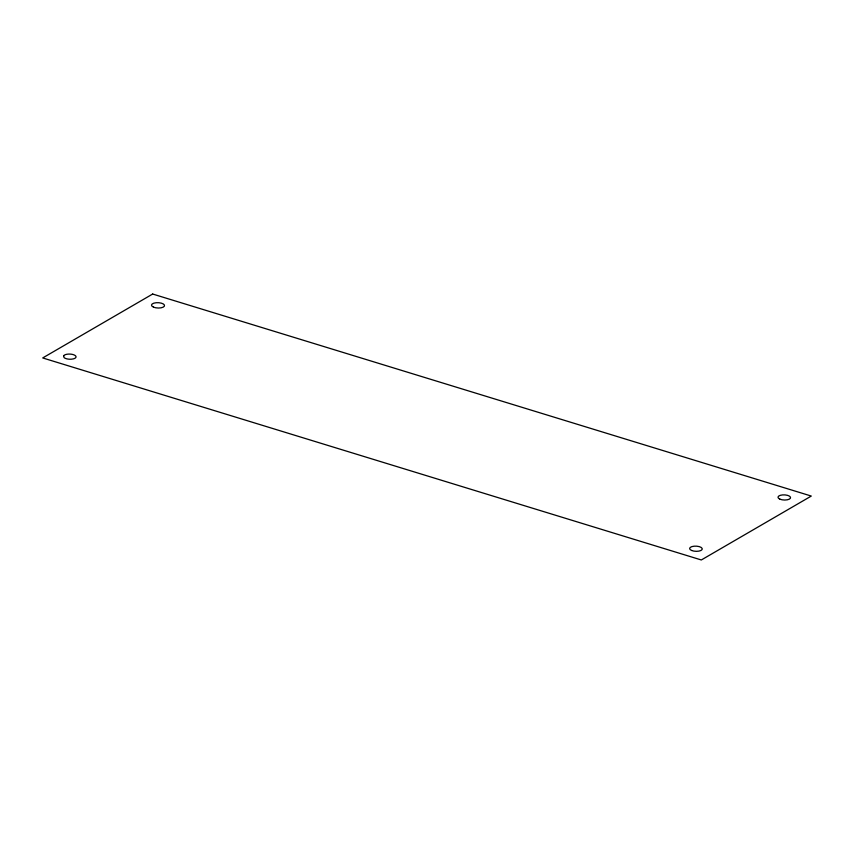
<?xml version="1.0" encoding="UTF-8"?>
<svg xmlns="http://www.w3.org/2000/svg" width="854" height="854" viewBox="0 0 854 854"><rect width="100%" height="100%" fill="white"/><g stroke="black" fill="none" stroke-linecap="round" stroke-linejoin="round"><path stroke-width="1.28" d="M63.623 355.84L64.082 357.612A6.309 2.583 2.2 0 0 71.501 359.192L73.465 358.861A6.309 2.583 2.2 0 0 75.792 356.129A6.309 2.583 2.2 0 0 70.177 354.09A6.298 2.583 2.2 0 0 63.623 355.84M152.674 294.032L42.7 357.943L701.326 559.968L811.3 496.057L152.674 294.032M691.591 550.467A6.309 2.583 2.2 0 0 702.084 549.549A6.309 2.583 2.2 0 0 694.195 546.186A6.309 2.583 2.2 0 0 691.591 550.467M153.496 307.141A6.533 2.679 2.2 0 0 164.352 306.202A6.533 2.679 2.2 0 0 156.197 302.722A6.533 2.679 2.2 0 0 153.496 307.141M779.915 499.174A6.298 2.583 2.2 0 0 790.388 498.266A6.298 2.583 2.2 0 0 782.52 494.914A6.298 2.583 2.2 0 0 779.915 499.174"/></g></svg>
